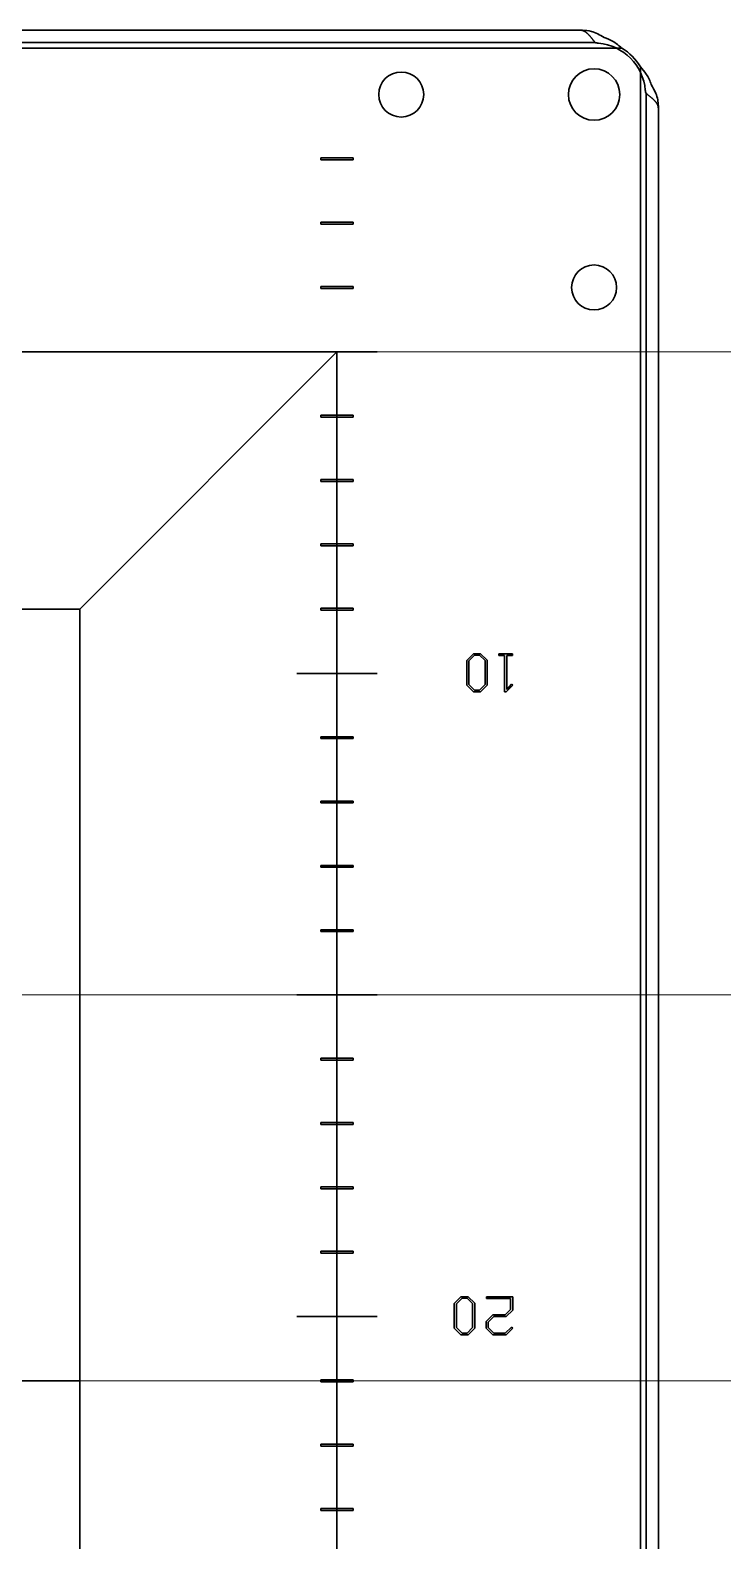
# Model space of a CAD drawing. Header units: millimetres. Extents: x 0 to 53000, y -591 to 24400.
# Drawn here: x 11845.8 to 11953.5, y 2937 to 3171.8 of the extents above; entities that cross this region are included whole.
import ezdxf

# ---------------------------------------------------------------- set-up
doc = ezdxf.new("R2010")
doc.units = ezdxf.units.MM
doc.layers.add('КК перф 40х60', color=6, linetype='Continuous', lineweight=30)
doc.layers.add('Основная', color=7, linetype='Continuous', lineweight=30)
doc.layers.add('Привязки', color=2, linetype='Continuous', lineweight=0, plot=False, transparency=0.8)

msp = doc.modelspace()

# ---------------------------------------------------------------- linework, layer by layer
at = {"layer": 'КК перф 40х60'}
for p, q in [((11443.47889, 3121.84891), (11893.4789, 3121.84891)), ((11853.4789, 3081.84891), (11893.4789, 3121.84891)), ((11893.4789, 3121.84891), (11893.4789, 2471.8489)), ((11853.4789, 3081.84891), (11483.4789, 3081.84891)), ((11853.4789, 2511.84891), (11853.4789, 3081.84891)), ((11483.44591, 2961.8489), (11853.44591, 2961.8489))]:
    msp.add_line(p, q, dxfattribs=at)
at = {"layer": 'Основная', "linetype": 'Continuous'}
for p, q in [((11931.69256, 3171.8489), (11405.26523, 3171.8489)), ((11931.69256, 3171.8489), (11405.26523, 3171.8489)), ((11931.37889, 3171.8489), (11405.5789, 3171.8489)), ((11931.37889, 3171.8489), (11405.5789, 3171.8489)), ((11399.15755, 3169.04892), (11937.80025, 3169.04892)), ((11399.15755, 3169.04892), (11937.80025, 3169.04892)), ((11933.61594, 3169.94892), (11403.34185, 3169.94892)), ((11933.61594, 3169.94892), (11403.34185, 3169.94892)), ((11940.67889, 3166.17028), (11940.67889, 2427.52753)), ((11940.67889, 3166.17028), (11940.67889, 2427.52753)), ((11941.57889, 2431.71183), (11941.57889, 3161.98598)), ((11941.57889, 2431.71183), (11941.57889, 3161.98598)), ((11943.4789, 2433.63525), (11943.4789, 3160.06256)), ((11943.4789, 2433.63525), (11943.4789, 3160.06256)), ((11943.4789, 2433.94892), (11943.4789, 3159.74889)), ((11943.4789, 2433.94892), (11943.4789, 3159.74889)), ((11890.97889, 3151.99892), (11890.97889, 3151.6989)), ((11895.9789, 3151.99892), (11890.97889, 3151.99892)), ((11895.9789, 3151.6989), (11895.9789, 3151.99892)), ((11890.97889, 3151.6989), (11895.9789, 3151.6989)), ((11890.97889, 3141.9989), (11890.97889, 3141.69891)), ((11895.9789, 3141.9989), (11890.97889, 3141.9989)), ((11890.97889, 3141.69891), (11895.9789, 3141.69891)), ((11895.9789, 3141.69891), (11895.9789, 3141.9989)), ((11895.9789, 3131.99891), (11890.97889, 3131.99891)), ((11890.97889, 3131.99891), (11890.97889, 3131.69892)), ((11890.97889, 3131.69892), (11895.9789, 3131.69892)), ((11895.9789, 3131.69892), (11895.9789, 3131.99891)), ((11890.97889, 3111.9989), (11890.97889, 3111.69891)), ((11895.9789, 3111.9989), (11890.97889, 3111.9989)), ((11895.9789, 3111.69891), (11895.9789, 3111.9989)), ((11890.97889, 3111.69891), (11895.9789, 3111.69891)), ((11895.9789, 3101.99891), (11890.97889, 3101.99891)), ((11890.97889, 3101.99891), (11890.97889, 3101.69892)), ((11890.97889, 3101.69892), (11895.9789, 3101.69892)), ((11895.9789, 3101.69892), (11895.9789, 3101.99891)), ((11895.9789, 3091.99892), (11890.97889, 3091.99892)), ((11890.97889, 3091.99892), (11890.97889, 3091.6989)), ((11890.97889, 3091.6989), (11895.9789, 3091.6989)), ((11895.9789, 3091.6989), (11895.9789, 3091.99892)), ((11890.97889, 3081.9989), (11890.97889, 3081.69891)), ((11895.9789, 3081.9989), (11890.97889, 3081.9989)), ((11890.97889, 3081.69891), (11895.9789, 3081.69891)), ((11895.9789, 3081.69891), (11895.9789, 3081.9989)), ((11914.72005, 3074.90174), (11913.66012, 3073.85938)), ((11914.01342, 3073.81843), (11914.88033, 3074.68648)), ((11915.83379, 3074.90174), (11914.72005, 3074.90174)), ((11914.88033, 3074.68648), (11915.67234, 3074.68648)), ((11915.67234, 3074.68648), (11916.51701, 3073.84182)), ((11916.86914, 3073.88277), (11915.83379, 3074.90174)), ((11918.64388, 3074.90174), (11918.64388, 3074.62917)), ((11920.77543, 3074.90174), (11918.64388, 3074.90174)), ((11918.64388, 3074.62917), (11919.53533, 3074.62917)), ((11919.53533, 3074.62917), (11919.53533, 3068.98676)), ((11919.88396, 3074.62917), (11920.77543, 3074.62917)), ((11919.88396, 3069.3471), (11919.88396, 3074.62917)), ((11920.77543, 3074.62917), (11920.77543, 3074.90174)), ((11913.66012, 3073.85938), (11913.66012, 3070.03615)), ((11914.01342, 3070.12038), (11914.01342, 3073.81843)), ((11916.51701, 3073.84182), (11916.51701, 3070.09698)), ((11916.86914, 3070.0116), (11916.86914, 3073.88277)), ((11913.66012, 3070.03615), (11914.72121, 3068.98676)), ((11914.88149, 3069.24764), (11914.01342, 3070.12038)), ((11916.51701, 3070.09698), (11915.67118, 3069.24764)), ((11915.83145, 3068.98676), (11916.86914, 3070.0116)), ((11919.80325, 3068.98676), (11920.82222, 3070.0186)), ((11920.62684, 3070.18591), (11919.88396, 3069.3471)), ((11920.82222, 3070.0186), (11920.62684, 3070.18591)), ((11914.72121, 3068.98676), (11915.83145, 3068.98676)), ((11915.67118, 3069.24764), (11914.88149, 3069.24764)), ((11919.53533, 3068.98676), (11919.80325, 3068.98676)), ((11890.97889, 3061.99892), (11890.97889, 3061.6989)), ((11895.9789, 3061.99892), (11890.97889, 3061.99892)), ((11890.97889, 3061.6989), (11895.9789, 3061.6989)), ((11895.9789, 3061.6989), (11895.9789, 3061.99892)), ((11895.9789, 3051.99889), (11890.97889, 3051.99889)), ((11890.97889, 3051.99889), (11890.97889, 3051.6989)), ((11890.97889, 3051.6989), (11895.9789, 3051.6989)), ((11895.9789, 3051.6989), (11895.9789, 3051.99889)), ((11895.9789, 3041.9989), (11890.97889, 3041.9989)), ((11890.97889, 3041.9989), (11890.97889, 3041.6989)), ((11890.97889, 3041.6989), (11895.9789, 3041.6989)), ((11895.9789, 3041.6989), (11895.9789, 3041.9989)), ((11890.97889, 3031.9989), (11890.97889, 3031.69891)), ((11895.9789, 3031.9989), (11890.97889, 3031.9989)), ((11890.97889, 3031.69891), (11895.9789, 3031.69891)), ((11895.9789, 3031.69891), (11895.9789, 3031.9989)), ((11895.9789, 3011.9989), (11890.97889, 3011.9989)), ((11890.97889, 3011.9989), (11890.97889, 3011.6989)), ((11890.97889, 3011.6989), (11895.9789, 3011.6989)), ((11895.9789, 3011.6989), (11895.9789, 3011.9989)), ((11890.97889, 3001.9989), (11890.97889, 3001.69891)), ((11895.9789, 3001.9989), (11890.97889, 3001.9989)), ((11890.97889, 3001.69891), (11895.9789, 3001.69891)), ((11895.9789, 3001.69891), (11895.9789, 3001.9989)), ((11890.97889, 2991.99891), (11890.97889, 2991.6989)), ((11895.9789, 2991.99891), (11890.97889, 2991.99891)), ((11890.97889, 2991.6989), (11895.9789, 2991.6989)), ((11895.9789, 2991.6989), (11895.9789, 2991.99891)), ((11890.97889, 2981.9989), (11890.97889, 2981.69891)), ((11895.9789, 2981.9989), (11890.97889, 2981.9989)), ((11890.97889, 2981.69891), (11895.9789, 2981.69891)), ((11895.9789, 2981.69891), (11895.9789, 2981.9989)), ((11912.77333, 2974.93055), (11911.71341, 2973.88817)), ((11911.71341, 2973.88817), (11911.71341, 2970.06495)), ((11912.06672, 2973.84722), (11912.93361, 2974.71529)), ((11912.06672, 2970.14919), (11912.06672, 2973.84722)), ((11913.88707, 2974.93055), (11912.77333, 2974.93055)), ((11912.93361, 2974.71529), (11913.72564, 2974.71529)), ((11913.72564, 2974.71529), (11914.57029, 2973.87062)), ((11914.92244, 2973.91157), (11913.88707, 2974.93055)), ((11914.57029, 2973.87062), (11914.57029, 2970.12578)), ((11914.92244, 2970.04038), (11914.92244, 2973.91157)), ((11916.74163, 2974.93055), (11916.74163, 2974.65796)), ((11920.83742, 2974.93055), (11916.74163, 2974.93055)), ((11916.74163, 2974.65796), (11920.48531, 2974.65796)), ((11920.48531, 2974.65796), (11920.48531, 2972.9464)), ((11920.83742, 2972.861), (11920.83742, 2974.93055)), ((11917.73604, 2972.11344), (11916.67611, 2971.0652)), ((11916.67611, 2971.0652), (11916.67611, 2970.06495)), ((11917.02825, 2970.97747), (11917.89866, 2971.83734)), ((11919.64181, 2972.11344), (11917.73604, 2972.11344)), ((11917.89866, 2971.83734), (11919.79974, 2971.83734)), ((11920.48531, 2972.9464), (11919.64181, 2972.11344)), ((11919.79974, 2971.83734), (11920.83742, 2972.861)), ((11911.71341, 2970.06495), (11912.77451, 2969.01555)), ((11912.93479, 2969.27644), (11912.06672, 2970.14919)), ((11912.77451, 2969.01555), (11913.88474, 2969.01555)), ((11913.72446, 2969.27644), (11912.93479, 2969.27644)), ((11914.57029, 2970.12578), (11913.72446, 2969.27644)), ((11913.88474, 2969.01555), (11914.92244, 2970.04038)), ((11916.67611, 2970.06495), (11917.73721, 2969.01555)), ((11917.02825, 2970.14801), (11917.02825, 2970.97747)), ((11917.89866, 2969.28814), (11917.02825, 2970.14801)), ((11917.73721, 2969.01555), (11919.8009, 2969.01555)), ((11919.63946, 2969.28814), (11917.89866, 2969.28814)), ((11920.62803, 2970.21469), (11919.63946, 2969.28814)), ((11919.8009, 2969.01555), (11920.82222, 2970.0474)), ((11920.82222, 2970.0474), (11920.62803, 2970.21469)), ((11890.97889, 2961.99891), (11890.97889, 2961.6989)), ((11895.9789, 2961.99891), (11890.97889, 2961.99891)), ((11890.97889, 2961.6989), (11895.9789, 2961.6989)), ((11895.9789, 2961.6989), (11895.9789, 2961.99891)), ((11895.9789, 2951.9989), (11890.97889, 2951.9989)), ((11890.97889, 2951.9989), (11890.97889, 2951.69891)), ((11890.97889, 2951.69891), (11895.9789, 2951.69891)), ((11895.9789, 2951.69891), (11895.9789, 2951.9989)), ((11890.97889, 2941.99891), (11890.97889, 2941.69891)), ((11895.9789, 2941.99891), (11890.97889, 2941.99891)), ((11890.97889, 2941.69891), (11895.9789, 2941.69891)), ((11895.9789, 2941.69891), (11895.9789, 2941.99891))]:
    msp.add_line(p, q, dxfattribs=at)
at = {"layer": 'Основная'}
for p, q in [((11899.7289, 3121.84891), (11887.2289, 3121.84891)), ((11899.7289, 3071.8489), (11887.2289, 3071.8489)), ((11887.2289, 3021.84891), (11899.7289, 3021.84891)), ((11887.2289, 2971.8489), (11899.7289, 2971.8489))]:
    msp.add_line(p, q, dxfattribs=at)
at = {"layer": 'Основная', "linetype": 'Continuous'}
for centre, radius in [((11903.4789, 3161.8489), 3.5), ((11903.4789, 3161.8489), 3.5), ((11933.4789, 3161.8489), 4), ((11933.4789, 3161.8489), 4), ((11933.4789, 3161.8489), 4), ((11933.4789, 3161.8489), 4), ((11933.4789, 3131.8489), 3.5), ((11933.4789, 3131.8489), 3.5)]:
    msp.add_circle(centre, radius, dxfattribs=at)
for centre, radius, start, end in [((11934.34489, 3171.81134), 2, 248.6251722, 265.0319909), ((11934.34489, 3171.81134), 2, 248.6251722, 265.0319909), ((11933.4789, 3161.8489), 8, 4.9680091, 85.0319909), ((11933.4789, 3161.8489), 8, 4.9680091, 85.0319909), ((11933.7689, 3162.1389), 8, 30.2597234, 59.7402766), ((11933.7689, 3162.1389), 8, 30.2597234, 59.7402766), ((11943.44133, 3162.7149), 2, 184.9680091, 201.3748278), ((11943.44133, 3162.7149), 2, 184.9680091, 201.3748278)]:
    msp.add_arc(centre, radius, start, end, dxfattribs=at)
for points, knots in [([(11933.61594, 3169.94892), (11933.57007, 3170.01011), (11933.50129, 3170.10188), (11933.40961, 3170.22334), (11933.34087, 3170.31378), (11933.27212, 3170.40337), (11933.20336, 3170.49189), (11933.1346, 3170.57914), (11933.0659, 3170.66497), (11932.99711, 3170.74906), (11932.92839, 3170.83135), (11932.85962, 3170.91155), (11932.79086, 3170.9895), (11932.72215, 3171.06507), (11932.65338, 3171.13798), (11932.58464, 3171.20817), (11932.51588, 3171.2754), (11932.44712, 3171.33952), (11932.3784, 3171.40044), (11932.30965, 3171.45798), (11932.2409, 3171.51197), (11932.17213, 3171.56231), (11932.10343, 3171.60897), (11932.03465, 3171.65167), (11931.96591, 3171.69048), (11931.89715, 3171.72516), (11931.8284, 3171.75577), (11931.75968, 3171.78211), (11931.69092, 3171.8042), (11931.62217, 3171.82199), (11931.55341, 3171.83533), (11931.47232, 3171.8463), (11931.41415, 3171.84792), (11931.37889, 3171.8489)], [0, 0, 0, 0, 0.061497312, 0.0922201247, 0.1229569243, 0.1536903006, 0.1844210751, 0.2151543511, 0.2458846009, 0.2766126493, 0.3073502645, 0.3380817817, 0.3688151523, 0.3995443797, 0.4302754144, 0.4610095237, 0.4917417453, 0.5224730184, 0.5532012646, 0.583936492, 0.6146685132, 0.6453997904, 0.6761311233, 0.7068613112, 0.7375959304, 0.7683281876, 0.799061566, 0.8297894087, 0.8605210581, 0.8912540723, 0.9219874824, 0.9527210506, 1, 1, 1, 1]), ([(11933.61594, 3169.94892), (11933.57007, 3170.01011), (11933.50129, 3170.10188), (11933.40961, 3170.22334), (11933.34087, 3170.31378), (11933.27212, 3170.40337), (11933.20336, 3170.49189), (11933.1346, 3170.57914), (11933.0659, 3170.66497), (11932.99711, 3170.74906), (11932.92839, 3170.83135), (11932.85962, 3170.91155), (11932.79086, 3170.9895), (11932.72215, 3171.06507), (11932.65338, 3171.13798), (11932.58464, 3171.20817), (11932.51588, 3171.2754), (11932.44712, 3171.33952), (11932.3784, 3171.40044), (11932.30965, 3171.45798), (11932.2409, 3171.51197), (11932.17213, 3171.56231), (11932.10343, 3171.60897), (11932.03465, 3171.65167), (11931.96591, 3171.69048), (11931.89715, 3171.72516), (11931.8284, 3171.75577), (11931.75968, 3171.78211), (11931.69092, 3171.8042), (11931.62217, 3171.82199), (11931.55341, 3171.83533), (11931.47232, 3171.8463), (11931.41415, 3171.84792), (11931.37889, 3171.8489)], [0, 0, 0, 0, 0.061497312, 0.0922201247, 0.1229569243, 0.1536903006, 0.1844210751, 0.2151543511, 0.2458846009, 0.2766126493, 0.3073502645, 0.3380817817, 0.3688151523, 0.3995443797, 0.4302754144, 0.4610095237, 0.4917417453, 0.5224730184, 0.5532012646, 0.583936492, 0.6146685132, 0.6453997904, 0.6761311233, 0.7068613112, 0.7375959304, 0.7683281876, 0.799061566, 0.8297894087, 0.8605210581, 0.8912540723, 0.9219874824, 0.9527210506, 1, 1, 1, 1]), ([(11935.0289, 3170.7391), (11934.70065, 3170.92867), (11934.04467, 3171.30752), (11932.93336, 3171.74275), (11932.14888, 3171.80986), (11931.69256, 3171.8489)], [0, 0, 0, 0, 0.295273902, 0.590081419, 1, 1, 1, 1]), ([(11935.0289, 3170.7391), (11934.70065, 3170.92867), (11934.04467, 3171.30752), (11932.93336, 3171.74275), (11932.14888, 3171.80986), (11931.69256, 3171.8489)], [0, 0, 0, 0, 0.295273902, 0.590081419, 1, 1, 1, 1]), ([(11937.80025, 3169.04892), (11937.56987, 3169.25001), (11937.1092, 3169.65211), (11936.21416, 3170.2847), (11935.48233, 3170.56526), (11935.0289, 3170.7391)], [0, 0, 0, 0, 0.275656821, 0.551208631, 1, 1, 1, 1]), ([(11937.80025, 3169.04892), (11937.56987, 3169.25001), (11937.1092, 3169.65211), (11936.21416, 3170.2847), (11935.48233, 3170.56526), (11935.0289, 3170.7391)], [0, 0, 0, 0, 0.275656821, 0.551208631, 1, 1, 1, 1]), ([(11942.36907, 3163.3989), (11942.26613, 3163.67858), (11942.06021, 3164.2381), (11941.53638, 3165.19072), (11941.00637, 3165.79618), (11940.67889, 3166.17028)], [0, 0, 0, 0, 0.276354543, 0.552872634, 1, 1, 1, 1]), ([(11942.36907, 3163.3989), (11942.26613, 3163.67858), (11942.06021, 3164.2381), (11941.53638, 3165.19072), (11941.00637, 3165.79618), (11940.67889, 3166.17028)], [0, 0, 0, 0, 0.276354543, 0.552872634, 1, 1, 1, 1]), ([(11943.4789, 3159.74889), (11943.47726, 3159.79476), (11943.47479, 3159.86355), (11943.45967, 3159.95525), (11943.44429, 3160.02399), (11943.42452, 3160.09276), (11943.40042, 3160.16147), (11943.3721, 3160.23023), (11943.33961, 3160.29899), (11943.30299, 3160.36774), (11943.26239, 3160.43649), (11943.21785, 3160.50525), (11943.16949, 3160.57397), (11943.11739, 3160.64272), (11943.06178, 3160.71148), (11943.00265, 3160.78024), (11942.94021, 3160.84895), (11942.87463, 3160.91771), (11942.80603, 3160.98646), (11942.73456, 3161.05522), (11942.66039, 3161.12397), (11942.5837, 3161.1927), (11942.50467, 3161.26145), (11942.42349, 3161.33019), (11942.34036, 3161.39897), (11942.25543, 3161.4677), (11942.16892, 3161.53644), (11942.08105, 3161.60518), (11941.99202, 3161.67395), (11941.90201, 3161.7427), (11941.81124, 3161.81145), (11941.70353, 3161.89252), (11941.62593, 3161.95071), (11941.57889, 3161.98598)], [0, 0, 0, 0, 0.061498543, 0.092230034, 0.122963653, 0.153694826, 0.184424014, 0.215156992, 0.24588818, 0.276621602, 0.307353204, 0.33808582, 0.368813257, 0.399548385, 0.430278754, 0.461013209, 0.491742599, 0.522473549, 0.553205094, 0.583935771, 0.614670668, 0.645398609, 0.676133376, 0.706866169, 0.737592669, 0.768328797, 0.799054511, 0.829790829, 0.860519078, 0.891252103, 0.921989725, 0.952715178, 1, 1, 1, 1]), ([(11943.4789, 3159.74889), (11943.47726, 3159.79476), (11943.47479, 3159.86355), (11943.45967, 3159.95525), (11943.44429, 3160.02399), (11943.42452, 3160.09276), (11943.40042, 3160.16147), (11943.3721, 3160.23023), (11943.33961, 3160.29899), (11943.30299, 3160.36774), (11943.26239, 3160.43649), (11943.21785, 3160.50525), (11943.16949, 3160.57397), (11943.11739, 3160.64272), (11943.06178, 3160.71148), (11943.00265, 3160.78024), (11942.94021, 3160.84895), (11942.87463, 3160.91771), (11942.80603, 3160.98646), (11942.73456, 3161.05522), (11942.66039, 3161.12397), (11942.5837, 3161.1927), (11942.50467, 3161.26145), (11942.42349, 3161.33019), (11942.34036, 3161.39897), (11942.25543, 3161.4677), (11942.16892, 3161.53644), (11942.08105, 3161.60518), (11941.99202, 3161.67395), (11941.90201, 3161.7427), (11941.81124, 3161.81145), (11941.70353, 3161.89252), (11941.62593, 3161.95071), (11941.57889, 3161.98598)], [0, 0, 0, 0, 0.061498543, 0.092230034, 0.122963653, 0.153694826, 0.184424014, 0.215156992, 0.24588818, 0.276621602, 0.307353204, 0.33808582, 0.368813257, 0.399548385, 0.430278754, 0.461013209, 0.491742599, 0.522473549, 0.553205094, 0.583935771, 0.614670668, 0.645398609, 0.676133376, 0.706866169, 0.737592669, 0.768328797, 0.799054511, 0.829790829, 0.860519078, 0.891252103, 0.921989725, 0.952715178, 1, 1, 1, 1]), ([(11943.4789, 3160.06256), (11943.45819, 3160.39081), (11943.41678, 3161.0468), (11943.06878, 3162.1581), (11942.62639, 3162.94259), (11942.36907, 3163.3989)], [0, 0, 0, 0, 0.295274012, 0.590081249, 1, 1, 1, 1]), ([(11943.4789, 3160.06256), (11943.45819, 3160.39081), (11943.41678, 3161.0468), (11943.06878, 3162.1581), (11942.62639, 3162.94259), (11942.36907, 3163.3989)], [0, 0, 0, 0, 0.295274012, 0.590081249, 1, 1, 1, 1])]:
    msp.add_open_spline(points, degree=3, knots=knots, dxfattribs=at)
at = {"layer": 'Привязки'}
for p, q in [((13378.18473, 3121.84891), (10477.05745, 3121.84891)), ((13378.18473, 3021.84891), (10477.05745, 3021.84891)), ((11836.47889, 3021.84891), (11887.2289, 3021.84891)), ((13378.18473, 2961.8489), (10477.05745, 2961.8489)), ((11445.9789, 2961.8489), (11890.97889, 2961.8489))]:
    msp.add_line(p, q, dxfattribs=at)

doc.saveas('drawing.dxf')
